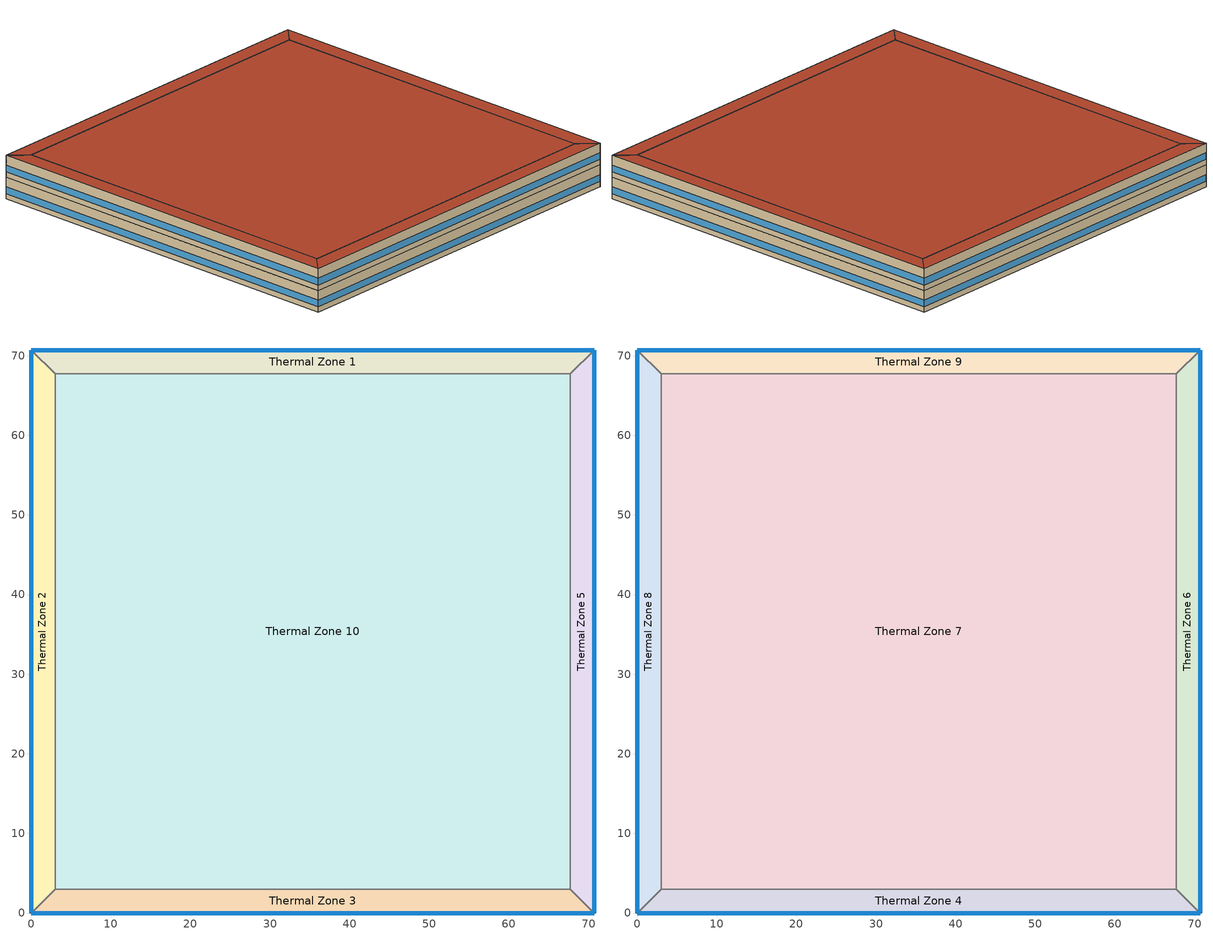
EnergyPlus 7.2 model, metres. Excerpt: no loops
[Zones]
Thermal Zone 5
 floor ground (000_ExtSlabCarpet_4in_ClimateZone 1-8): 70.71,70.71 70.71,0 67.71,3 67.71,67.71 z0
 wall outside (ASHRAE_189.1-2009_ExtWall_SteelFrame_ClimateZone 4-8): 70.71,0 70.71,70.71 z0:4
 wall to Thermal Zone 3 (000_Interior Wall): 67.71,3 70.71,0 z0:4
 wall to Thermal Zone 10 (000_Interior Wall): 67.71,67.71 67.71,3 z0:4
 wall to Thermal Zone 1 (000_Interior Wall): 70.71,70.71 67.71,67.71 z0:4
 window (ASHRAE_189.1-2009_ExtWindow_ClimateZone 4-5): 70.71,0.03 70.71,70.69 z1:2.2
Thermal Zone 2
 floor ground (000_ExtSlabCarpet_4in_ClimateZone 1-8): 0,0 0,70.71 3,67.71 3,3 z0
 wall outside (ASHRAE_189.1-2009_ExtWall_SteelFrame_ClimateZone 4-8): 0,70.71 0,0 z0:4
 wall to Thermal Zone 10 (000_Interior Wall): 3,3 3,67.71 z0:4
 wall to Thermal Zone 3 (000_Interior Wall): 0,0 3,3 z0:4
 wall to Thermal Zone 1 (000_Interior Wall): 3,67.71 0,70.71 z0:4
 window (ASHRAE_189.1-2009_ExtWindow_ClimateZone 4-5): 0,70.69 0,0.03 z1:2.2
Thermal Zone 10
 floor ground (000_ExtSlabCarpet_4in_ClimateZone 1-8): 3,3 3,67.71 67.71,67.71 67.71,3 z0
 wall to Thermal Zone 3 (000_Interior Wall): 3,3 67.71,3 z0:4
 wall to Thermal Zone 1 (000_Interior Wall): 67.71,67.71 3,67.71 z0:4
Thermal Zone 1
 floor ground (000_ExtSlabCarpet_4in_ClimateZone 1-8): 0,70.71 70.71,70.71 67.71,67.71 3,67.71 z0
 wall outside (ASHRAE_189.1-2009_ExtWall_SteelFrame_ClimateZone 4-8): 70.71,70.71 0,70.71 z0:4
 window (ASHRAE_189.1-2009_ExtWindow_ClimateZone 4-5): 70.69,70.71 0.03,70.71 z1:2.2
Thermal Zone 3
 floor ground (000_ExtSlabCarpet_4in_ClimateZone 1-8): 70.71,0 0,0 3,3 67.71,3 z0
 wall outside (ASHRAE_189.1-2009_ExtWall_SteelFrame_ClimateZone 4-8): 0,0 70.71,0 z0:4
 window (ASHRAE_189.1-2009_ExtWindow_ClimateZone 4-5): 0.03,0 70.69,0 z1:2.2
Thermal Zone 4
 floor to Thermal Zone 3 (000_Interior Floor): 70.71,0 0,0 3,3 67.71,3 z4
 wall outside (ASHRAE_189.1-2009_ExtWall_SteelFrame_ClimateZone 4-8): 0,0 70.71,0 z4:8
 wall to Thermal Zone 7 (000_Interior Wall): 67.71,3 3,3 z4:8
 wall to Thermal Zone 8 (000_Interior Wall): 3,3 0,0 z4:8
 wall to Thermal Zone 6 (000_Interior Wall): 70.71,0 67.71,3 z4:8
 window (ASHRAE_189.1-2009_ExtWindow_ClimateZone 4-5): 0.03,0 70.69,0 z5:6.2
 roof outside (ASHRAE_189.1-2009_ExtRoof_IEAD_ClimateZone 2-5): 67.71,3 3,3 0,0 70.71,0 z8
Thermal Zone 9
 floor to Thermal Zone 1 (000_Interior Floor): 0,70.71 70.71,70.71 67.71,67.71 3,67.71 z4
 wall outside (ASHRAE_189.1-2009_ExtWall_SteelFrame_ClimateZone 4-8): 70.71,70.71 0,70.71 z4:8
 wall to Thermal Zone 8 (000_Interior Wall): 0,70.71 3,67.71 z4:8
 wall to Thermal Zone 7 (000_Interior Wall): 3,67.71 67.71,67.71 z4:8
 wall to Thermal Zone 6 (000_Interior Wall): 67.71,67.71 70.71,70.71 z4:8
 window (ASHRAE_189.1-2009_ExtWindow_ClimateZone 4-5): 70.69,70.71 0.03,70.71 z5:6.2
 roof outside (ASHRAE_189.1-2009_ExtRoof_IEAD_ClimateZone 2-5): 3,67.71 67.71,67.71 70.71,70.71 0,70.71 z8
Thermal Zone 6
 floor to Thermal Zone 5 (000_Interior Floor): 70.71,70.71 70.71,0 67.71,3 67.71,67.71 z4
 wall outside (ASHRAE_189.1-2009_ExtWall_SteelFrame_ClimateZone 4-8): 70.71,0 70.71,70.71 z4:8
 wall to Thermal Zone 7 (000_Interior Wall): 67.71,67.71 67.71,3 z4:8
 window (ASHRAE_189.1-2009_ExtWindow_ClimateZone 4-5): 70.71,0.03 70.71,70.69 z5:6.2
 roof outside (ASHRAE_189.1-2009_ExtRoof_IEAD_ClimateZone 2-5): 67.71,67.71 67.71,3 70.71,0 70.71,70.71 z8
Thermal Zone 8
 floor to Thermal Zone 2 (000_Interior Floor): 0,0 0,70.71 3,67.71 3,3 z4
 wall outside (ASHRAE_189.1-2009_ExtWall_SteelFrame_ClimateZone 4-8): 0,70.71 0,0 z4:8
 wall to Thermal Zone 7 (000_Interior Wall): 3,3 3,67.71 z4:8
 window (ASHRAE_189.1-2009_ExtWindow_ClimateZone 4-5): 0,70.69 0,0.03 z5:6.2
 roof outside (ASHRAE_189.1-2009_ExtRoof_IEAD_ClimateZone 2-5): 3,3 3,67.71 0,70.71 0,0 z8
Thermal Zone 7
 floor to Thermal Zone 10 (000_Interior Floor): 3,3 3,67.71 67.71,67.71 67.71,3 z4
 roof outside (ASHRAE_189.1-2009_ExtRoof_IEAD_ClimateZone 2-5): 67.71,3 67.71,67.71 3,67.71 3,3 z8
[Site:Location]
Philadelphia International Ap_PA_USA Design_Conditions: Latitude {deg}=39.87; Longitude {deg}=-75.23; Time Zone {hr}=-5; Elevation {m}=2
[SizingPeriod:DesignDay] Day of Month=21; Dry-Bulb Temperature Range Modifier Type=DefaultMultipliers; Barometric Pressure {Pa}=101301; Rain Indicator=No; Snow Indicator=No; Daylight Saving Time Indicator=No
Name | Month | Day Type | Maximum Dry-Bulb Temperature {C} | Daily Dry-Bulb Temperature Range {deltaC} | Humidity Condition Type | Enthalpy at Maximum Dry-Bulb {J/kg} | Wind Speed {m/s} | Wind Direction {deg} | Solar Model Indicator | ASHRAE Clear Sky Optical Depth for Beam Irradiance (taub) | ASHRAE Clear Sky Optical Depth for Diffuse Irradiance (taud) | Wetbulb or DewPoint at Maximum Dry-Bulb {C} | Sky Clearness
Philadelphia International Ap Ann Clg 1% Condns Enth=>MDB | 7 | SummerDesignDay | 30 | 9.4 | Enthalpy | 75800 | 5 | 240 | ASHRAETau | 0.55 | 1.776
Philadelphia International Ap Ann Clg 2% Condns Enth=>MDB | 7 | SummerDesignDay | 28.8 | 9.4 | Enthalpy | 73000 | 5 | 240 | ASHRAETau | 0.55 | 1.776
Philadelphia International Ap Ann Hum_n 99% Condns DP=>MCDB | 1 | WinterDesignDay | -6.7 | 0 | Dewpoint |  | 5.2 | 290 | ASHRAEClearSky |  |  | -18 | 0
Philadelphia International Ap Ann Clg 2% Condns WB=>MDB | 7 | SummerDesignDay | 28.8 | 9.4 | Wetbulb |  | 5 | 240 | ASHRAETau | 0.55 | 1.776 | 24.3
[Building]
Building 1
[Material] Thermal Absorptance=0.9
Name | Roughness | Thickness {m} | Conductivity {W/m-K} | Density {kg/m3} | Specific Heat {J/kg-K} | Solar Absorptance | Visible Absorptance
000_M11 100mm lightweight concrete | MediumRough | 0.1016 | 0.53 | 1280 | 840 | 0.7 | 0.7
Roof Insulation [21] | MediumRough | 0.2105 | 0.049 | 265 | 836.8 | 0.7 | 0.7
Wall Insulation [39] | MediumRough | 0.1184 | 0.045 | 265 | 836.8 | 0.7 | 0.7
Roof Membrane | VeryRough | 0.0095 | 0.16 | 1121.29 | 1460 | 0.7 | 0.7
000_G01a 19mm gypsum board | MediumSmooth | 0.019 | 0.16 | 800 | 1090 | 0.7 | 0.7
MAT-CC05 4 HW CONCRETE | Rough | 0.1016 | 1.311 | 2240 | 836.8 | 0.7 | 0.7
Metal Decking | MediumSmooth | 0.0015 | 45.006 | 7680 | 418.4 | 0.7 | 0.3
000_F16 Acoustic tile | MediumSmooth | 0.0191 | 0.06 | 368 | 590 | 0.7 | 0.7
1/2IN Gypsum | Smooth | 0.0127 | 0.16 | 784.9 | 830 | 0.92 | 0.92
[Material:AirGap]
Name | Thermal Resistance {m2-K/W}
000_F05 Ceiling air space resistance | 0.18
000_F04 Wall air space resistance | 0.15
[Material:NoMass] Thermal Absorptance=0.9; Solar Absorptance=0.7
Name | Roughness | Thermal Resistance {m2-K/W} | Visible Absorptance
MAT-SHEATH | Rough | 0.3626 | 0.7
CP02 CARPET PAD | VeryRough | 0.2165 | 0.8
[WindowMaterial:Glazing]
Theoretical Glass [207]: Optical Data Type=SpectralAverage; Thickness {m}=0.003; Solar Transmittance at Normal Incidence=0.3311; Front Side Solar Reflectance at Normal Incidence=0.6189; Back Side Solar Reflectance at Normal Incidence=0.6189; Visible Transmittance at Normal Incidence=0.44; Front Side Visible Reflectance at Normal Incidence=0.51; Back Side Visible Reflectance at Normal Incidence=0.51; Infrared Transmittance at Normal Incidence=0; Front Side Infrared Hemispherical Emissivity=0.9; Back Side Infrared Hemispherical Emissivity=0.9; Conductivity {W/m-K}=0.0133; Dirt Correction Factor for Solar and Visible Transmittance=1; Solar Diffusing=No
[Construction]
000_ExtSlabCarpet_4in_ClimateZone 1-8: MAT-CC05 4 HW CONCRETE, CP02 CARPET PAD
ASHRAE_189.1-2009_ExtRoof_IEAD_ClimateZone 2-5: Roof Membrane, Roof Insulation [21], Metal Decking
000_Interior Floor: 000_F16 Acoustic tile, 000_F05 Ceiling air space resistance, 000_M11 100mm lightweight concrete
000_Interior Wall: 000_G01a 19mm gypsum board, 000_F04 Wall air space resistance, 000_G01a 19mm gypsum board
ASHRAE_189.1-2009_ExtWindow_ClimateZone 4-5: Theoretical Glass [207]
ASHRAE_189.1-2009_ExtWall_SteelFrame_ClimateZone 4-8: MAT-SHEATH, Wall Insulation [39], 1/2IN Gypsum
[AvailabilityManager:Scheduled]
Name | Schedule
AvailabilityManager:Scheduled {4f2f4521-d654-4087-9c2e-f1bc5c178169} | Schedule:Compact {fa59d66e-7a77-4cb9-91ae-fab79c29e562}
AvailabilityManager:Scheduled {4a618cfd-e0e7-4dc6-9b5b-cd9b546683e3} | Schedule:Compact {0f4c9f6f-e9f0-42e4-b0d2-39c89940327e}
[Zone]
Thermal Zone 4; Thermal Zone 5; Thermal Zone 2; Thermal Zone 9; Thermal Zone 6; Thermal Zone 10; Thermal Zone 1; Thermal Zone 8; Thermal Zone 3; Thermal Zone 7
[Schedule:Compact]
Schedule:Compact {fa59d66e-7a77-4cb9-91ae-fab79c29e562}; Schedule:Compact {0f4c9f6f-e9f0-42e4-b0d2-39c89940327e}: Through: 12/31, For: AllDays, Until: 24:00, 1
